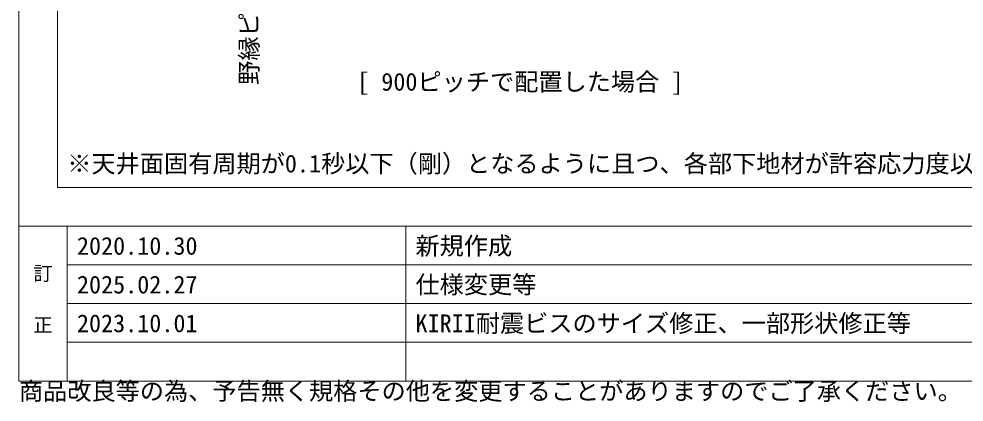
# Model space of a CAD drawing. Units: millimetres at full size, sheet at 1:50; details may follow other scales. Extents: x -9750 to 9750, y -6984 to 6875.
# Drawn here: x -9750 to -4864, y -6984 to -5004 of the extents above; entities that cross this region are included whole.
import ezdxf
from ezdxf.enums import TextEntityAlignment as Align

# ---------------------------------------------------------------- set-up
doc = ezdxf.new("R2010")
doc.units = ezdxf.units.MM
doc.header["$LTSCALE"] = 50
for name, color, linetype, lineweight in [('8-6_文字', 7, 'Continuous', 18), ('F-3_太線２', 7, 'Continuous', 18), ('F-6_文字', 4, 'Continuous', 9)]:
    doc.layers.add(name, color=color, linetype=linetype, lineweight=lineweight)
doc.styles.add('ＭＳ ゴシック', font='')
doc.styles.get('ＭＳ ゴシック').set_extended_font_data('MS Gothic')

msp = doc.modelspace()

# ---------------------------------------------------------------- linework, layer by layer
at = {"layer": 'F-3_太線２', "color": 3}
for p, q in [((-9550, -1672.01), (-9550, -5875)), ((-97, -5875), (-9550, -5875)), ((-9750, -6075), (9750, -6075)), ((-9750, -6875), (9750, -6875))]:
    msp.add_line(p, q, dxfattribs=at)
at = {"layer": 'F-3_太線２'}
msp.add_line((-9500, -6075), (-9500, -6875), dxfattribs=at)
at = {"layer": 'F-3_太線２', "color": 4, "lineweight": 9}
for p, q in [((-9500, -6075), (-9500, -6875)), ((-7750, -6075), (-7750, -6875)), ((-9500, -6275), (-3750, -6275)), ((-9500, -6475), (-3750, -6475)), ((-9500, -6675), (-3750, -6675))]:
    msp.add_line(p, q, dxfattribs=at)
at = {"layer": 'F-3_太線２', "color": 3}
msp.add_lwpolyline([(-9750, 6875), (-9750, -3552.24), (-9750, -6875)], dxfattribs=at)

# ---------------------------------------------------------------- texts
at = {"layer": '8-6_文字', "style": 'ＭＳ ゴシック'}
msp.add_text('野縁ピッチ', height=91.64, rotation=90, dxfattribs=at).set_placement((-8486.92, -5345.18), align=Align.BOTTOM_LEFT)
for s, p in [('[ 900ピッチで配置した場合 ]', (-8001.25, -5402.5)), ('※天井面固有周期が0.1秒以下（剛）となるように且つ、各部下地材が許容応力度以下となるように支持構造部接合金具を配置する。', (-9500, -5825))]:
    msp.add_text(s, height=91.64, dxfattribs=at).set_placement(p, align=Align.BOTTOM_LEFT)
at = {"layer": 'F-6_文字', "style": 'ＭＳ ゴシック'}
for s, height, p in [('2020.10.30', 91.64, (-9450, -6250)), ('新規作成', 91.64, (-7700, -6250)), ('訂', 73.31, (-9675, -6377.32)), ('2025.02.27', 91.64, (-9450, -6450)), ('仕様変更等', 91.64, (-7700, -6450)), ('正', 73.31, (-9675, -6644.07)), ('2023.10.01', 91.64, (-9450, -6650)), ('KIRII耐震ビスのサイズ修正、一部形状修正等', 91.64, (-7700, -6650)), ('商品改良等の為、予告無く規格その他を変更することがありますのでご了承ください。', 91.64, (-9750, -7000))]:
    msp.add_text(s, height=height, dxfattribs=at).set_placement(p, align=Align.BOTTOM_LEFT)

doc.saveas('drawing.dxf')
